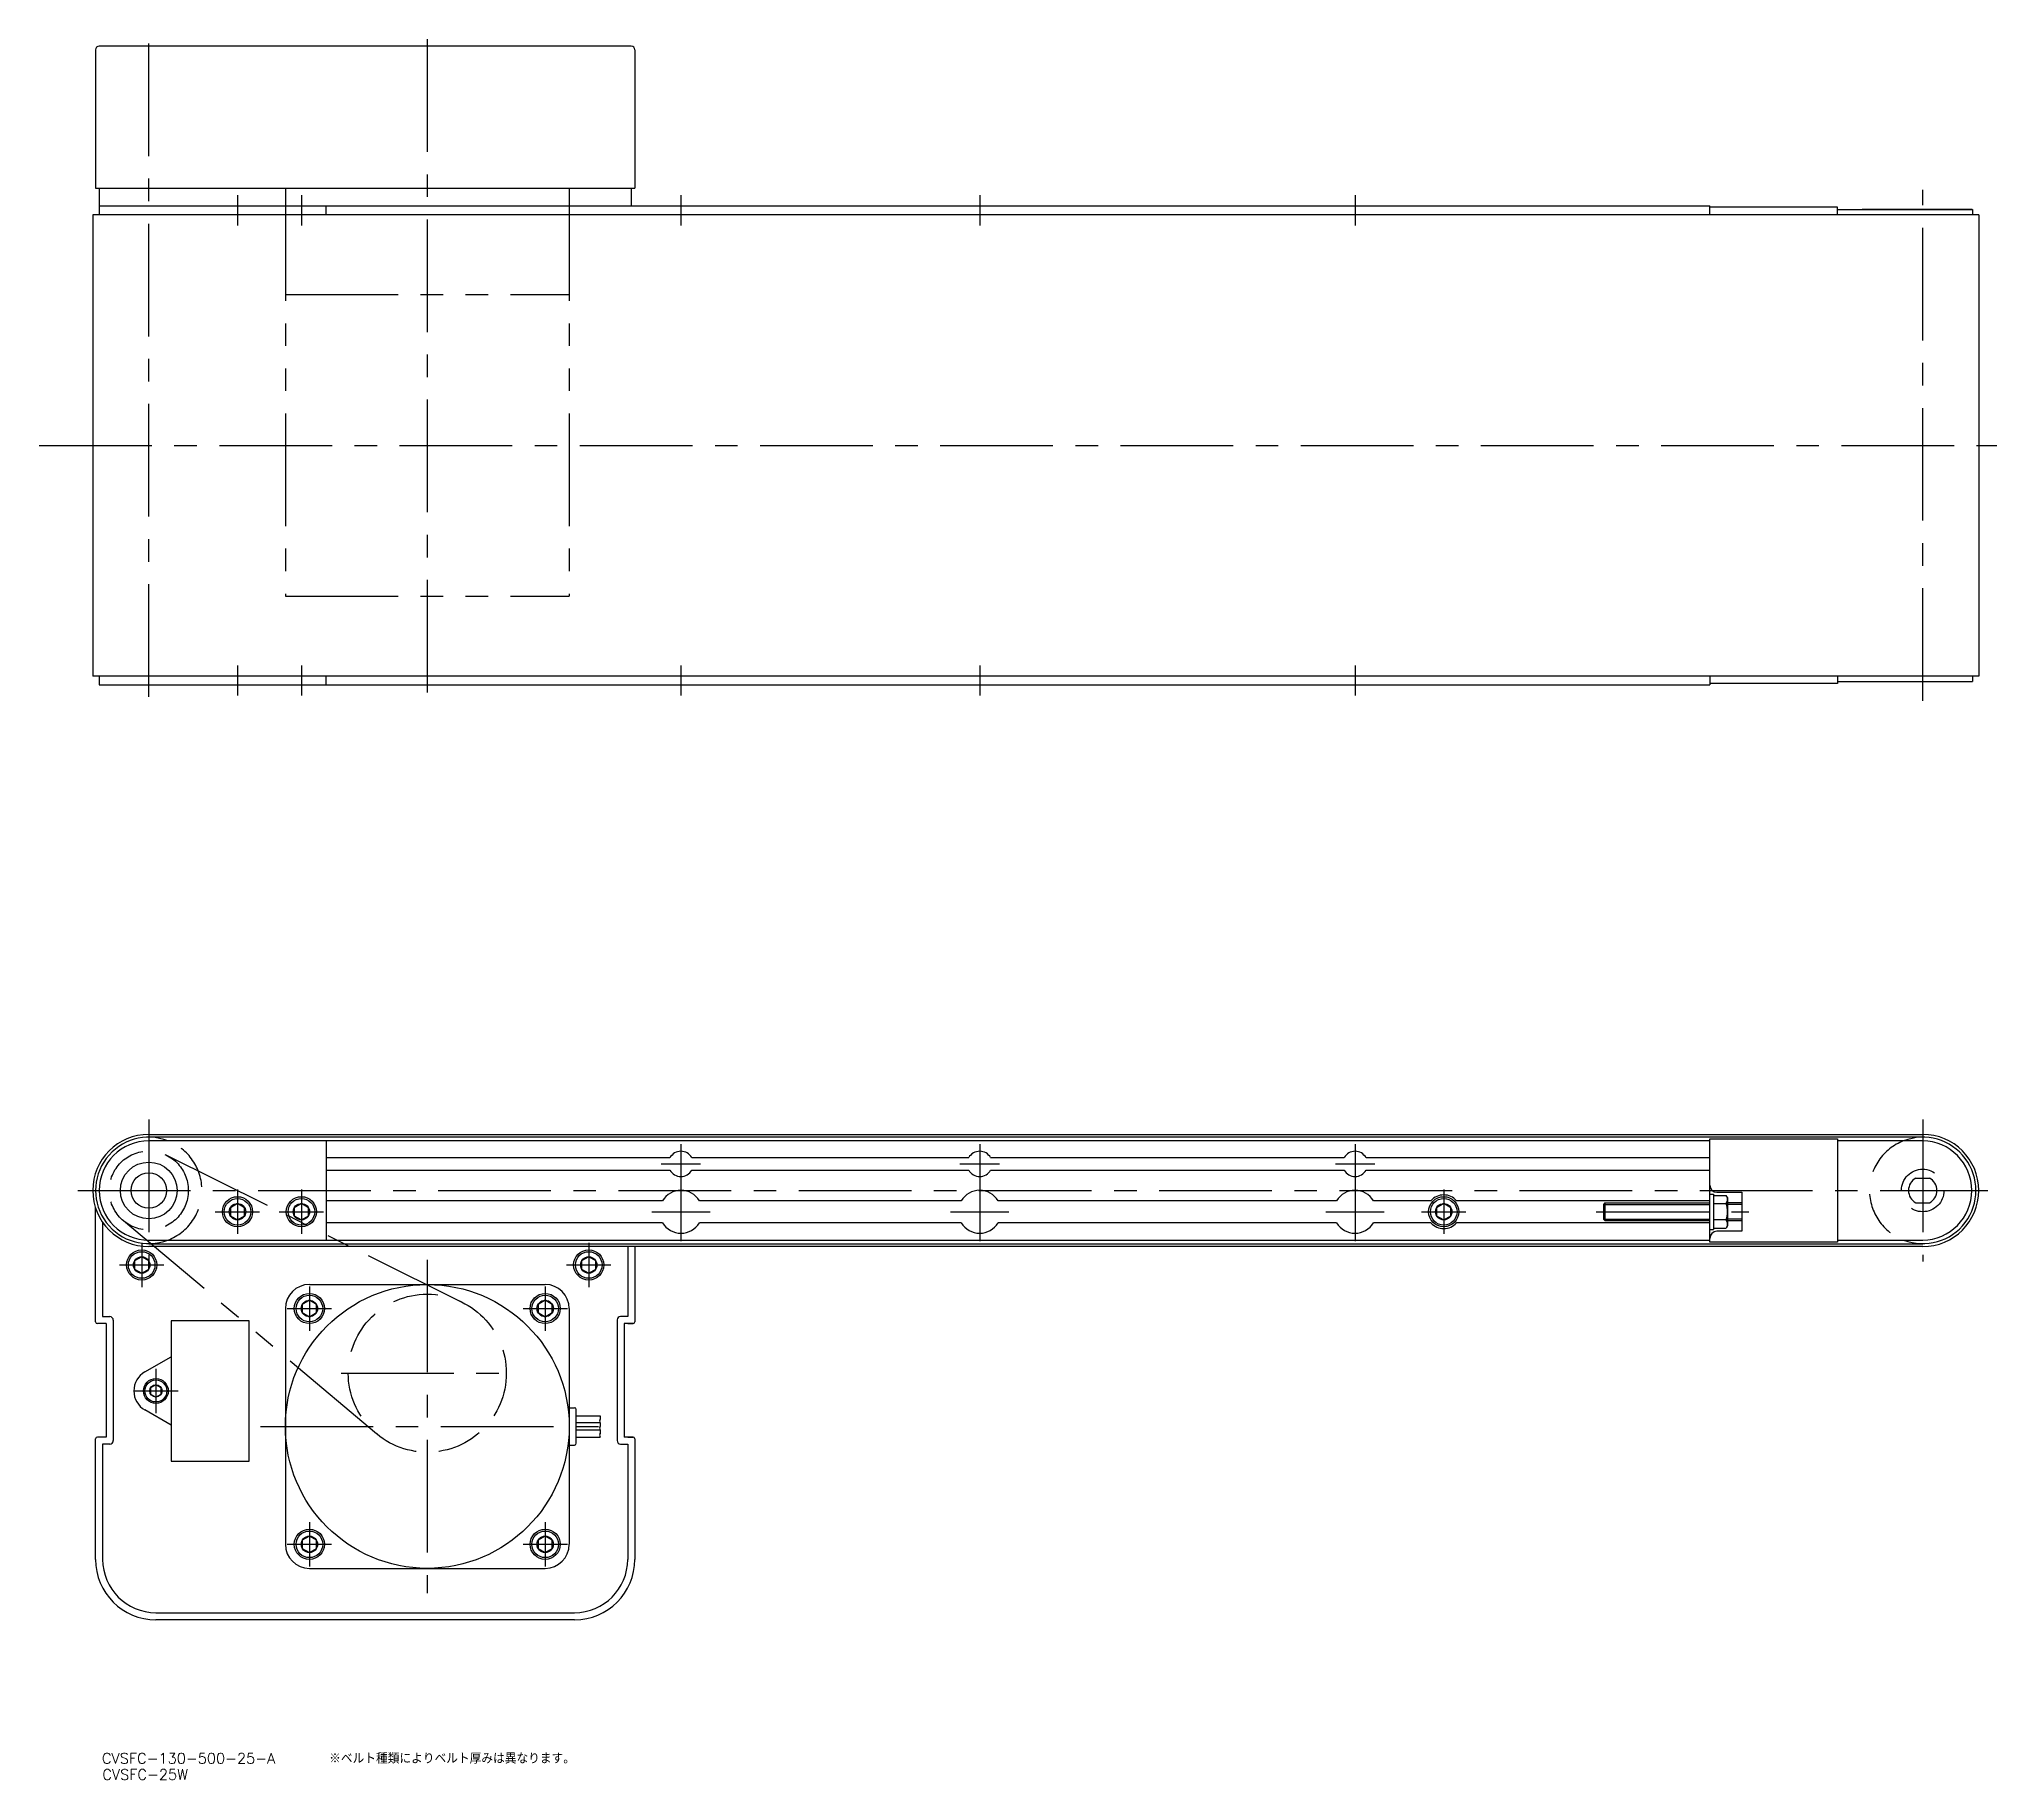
# Model space of a CAD drawing. Extents: x -31 to 521, y -166 to 325.
import ezdxf

# ---------------------------------------------------------------- set-up
doc = ezdxf.new("R2010")
doc.units = 0
for name, pattern in [('CENTER', [50.8, 31.75, -6.35, 6.35, -6.35]), ('DASHED', [19.05, 12.7, -6.35]), ('PHANTOM', [63.5, 31.75, -6.35, 6.35, -6.35, 6.35, -6.35])]:
    doc.linetypes.add(name, pattern=pattern)
doc.layers.get('0').update_dxf_attribs({"linetype": 'CONTINUOUS'})
doc.layers.add('CENTER', color=1, linetype='CENTER')
doc.styles.get("Standard").update_dxf_attribs({"font": 'txt.shx', "height": 3, "bigfont": 'bigfont.shx'})

# ---------------------------------------------------------------- blocks, each defined once
blk = doc.blocks.new('*U1')
at = {"color": 7, "linetype": 'CONTINUOUS'}
blk.add_text('CVSFC-130-500-25-A', height=3, dxfattribs=at).set_placement((-13.2, -161.55))
blk = doc.blocks.new('*U2')
at = {"color": 7, "linetype": 'CONTINUOUS'}
blk.add_text('CVSFC-25W', height=3, dxfattribs=at).set_placement((-13.1, -166.11))
blk = doc.blocks.new('*U3')
at = {"color": 7, "linetype": 'CONTINUOUS'}
blk.add_text('※ベルト種類によりベルト厚みは異なります。', height=3, dxfattribs=at).set_placement((50.84, -161.55))

msp = doc.modelspace()

# ---------------------------------------------------------------- linework, layer by layer
at = {"color": 7, "linetype": 'CONTINUOUS'}
for p, q in [((-15, 321.5), (-15, 282.5)), ((131.71, 322.5), (-14, 322.5)), ((136, 322.5), (-14, 322.5)), ((137, 321.5), (137, 282.5)), ((-15, 282.5), (137, 282.5)), ((-14, 282.5), (46.5, 282.5)), ((-14, 282.5), (-14, 275)), ((49, 282.5), (109, 282.5)), ((136, 282.5), (136, 277.5)), ((-14, 277.5), (440, 277.5)), ((50, 275), (50, 277.5)), ((440, 275), (440, 277.5)), ((476, 277.1), (440, 277.1)), ((476, 275), (476, 277.1)), ((476, 276.5), (514, 276.5)), ((480.08, 276.5), (514, 276.5)), ((513.97, 276.5), (482.97, 276.5)), ((514, 276.5), (514, 275)), ((515.8, 275), (-15.8, 275)), ((-15.8, 275), (-15.8, 145)), ((515.8, 275), (515.8, 145)), ((515.8, 145), (-15.8, 145)), ((-14, 145), (-14, 142.5)), ((50, 142.5), (50, 145)), ((440, 145), (440, 142.5)), ((476, 145), (476, 142.9)), ((476, 143.5), (514, 143.5)), ((514, 145), (514, 143.5)), ((-14, 142.5), (440, 142.5)), ((359.14, 142.5), (440, 142.5)), ((395.01, 142.5), (440, 142.5)), ((476, 142.9), (440, 142.9)), ((0, 15.8), (500, 15.8)), ((500, 15), (0, 15)), ((440, 14), (0, 14)), ((50, 14), (50, -14)), ((440, 14.6), (476, 14.6)), ((440, -14.6), (440, 14.6)), ((476, 14.6), (476, -14.6)), ((500, 14), (476, 14)), ((50, 9.25), (146.91, 9.25)), ((50, 5.75), (146.91, 5.75)), ((153.09, 9.25), (231.11, 9.25)), ((153.09, 5.75), (231.11, 5.75)), ((237.29, 9.25), (336.91, 9.25)), ((237.29, 5.75), (336.91, 5.75)), ((343.09, 9.25), (440, 9.25)), ((343.09, 5.75), (440, 5.75)), ((498.06, 3.5), (501.94, 3.5)), ((-15, -37), (-15, -4.96)), ((25, -3.69), (23, -4.85)), ((23, -4.85), (23, -7.15)), ((27, -4.85), (25, -3.69)), ((27, -7.15), (27, -4.85)), ((43.01, -3.69), (41.01, -4.85)), ((41.01, -4.85), (41.01, -7.15)), ((45.01, -4.85), (43.01, -3.69)), ((45.01, -7.15), (45.01, -4.85)), ((144.8, -2.9), (50, -2.9)), ((229, -2.9), (155.2, -2.9)), ((334.8, -2.9), (239.4, -2.9)), ((361.4, -2.9), (345.2, -2.9)), ((365, -3.69), (363, -4.85)), ((363, -4.85), (363, -7.15)), ((367, -4.85), (365, -3.69)), ((367, -7.15), (367, -4.85)), ((440, -2.9), (368.6, -2.9)), ((410.43, -3.5), (410, -3.93)), ((410, -3.93), (410, -8.07)), ((410.43, -3.5), (410.43, -8.5)), ((410.43, -3.5), (440, -3.5)), ((440, -1), (441, -1)), ((441, -1), (441, -11)), ((441, -1.38), (444.64, -1.38)), ((441, -3.69), (444.64, -3.69)), ((442, -0.5), (449, -0.5)), ((445, -2), (444.64, -1.38)), ((445, -2), (445, -10)), ((449, -3.5), (445, -3.5)), ((449, -0.5), (449, -11.5)), ((498.06, -3.5), (501.94, -3.5)), ((-13, -8.98), (-13, -35.56)), ((23, -7.15), (25, -8.31)), ((25, -8.31), (27, -7.15)), ((41.01, -7.15), (43.01, -8.31)), ((43.01, -8.31), (45.01, -7.15)), ((144.8, -9.1), (50, -9.1)), ((229, -9.1), (155.2, -9.1)), ((334.8, -9.1), (239.4, -9.1)), ((361.4, -9.1), (345.2, -9.1)), ((363, -7.15), (365, -8.31)), ((365, -8.31), (367, -7.15)), ((440, -9.1), (368.6, -9.1)), ((410, -8.07), (410.43, -8.5)), ((410.43, -8.5), (440, -8.5)), ((440, -11), (441, -11)), ((444.64, -8.31), (441, -8.31)), ((441, -10.62), (444.64, -10.62)), ((445, -10), (444.64, -10.62)), ((445, -8.5), (449, -8.5)), ((0, -14), (440, -14)), ((0, -15), (500, -15)), ((500, -15.8), (0, -15.8)), ((135, -15.8), (135, -35.5)), ((137, -15.8), (137, -37)), ((476, -14.6), (440, -14.6)), ((449, -11.5), (442, -11.5)), ((476, -14), (500, -14)), ((-2, -18.69), (-4, -19.85)), ((-4, -19.85), (-4, -22.15)), ((0, -19.85), (-2, -18.69)), ((0, -22.15), (0, -19.85)), ((124, -18.69), (122, -19.85)), ((122, -19.85), (122, -22.15)), ((126, -19.85), (124, -18.69)), ((126, -22.15), (126, -19.85)), ((-4, -22.15), (-2, -23.31)), ((-2, -23.31), (0, -22.15)), ((45.27, -26.5), (111.73, -26.5)), ((122, -22.15), (124, -23.31)), ((124, -23.31), (126, -22.15)), ((45.27, -30.96), (43.27, -32.11)), ((43.27, -32.11), (43.27, -34.42)), ((47.27, -32.11), (45.27, -30.96)), ((47.27, -34.42), (47.27, -32.11)), ((111.73, -30.96), (109.73, -32.11)), ((109.73, -32.11), (109.73, -34.42)), ((113.73, -32.11), (111.73, -30.96)), ((113.73, -34.42), (113.73, -32.11)), ((-12, -37.5), (-14.5, -37.5)), ((-13, -35.56), (-11, -35.56)), ((-12, -37.5), (-12, -69.5)), ((-10, -36.56), (-10, -70.5)), ((28.3, -36.75), (6.3, -36.75)), ((6.3, -36.75), (6.3, -76.25)), ((28.3, -76.25), (28.3, -36.75)), ((38.5, -33.27), (38.5, -99.73)), ((43.27, -34.42), (45.27, -35.58)), ((45.27, -35.58), (47.27, -34.42)), ((109.73, -34.42), (111.73, -35.58)), ((111.73, -35.58), (113.73, -34.42)), ((118.5, -33.27), (118.5, -99.73)), ((132, -36.5), (132, -70.5)), ((135, -35.5), (133, -35.5)), ((134, -37.5), (134, -69.5)), ((134, -37.5), (134, -69.5)), ((136.5, -37.5), (134, -37.5)), ((135, -37.5), (136.5, -37.5)), ((-1.1, -51.13), (6.3, -46.86)), ((2, -54.77), (0.5, -55.63)), ((3.5, -55.63), (2, -54.77)), ((0.5, -55.63), (0.5, -57.37)), ((0.5, -57.37), (2, -58.23)), ((2, -58.23), (3.5, -57.37)), ((3.5, -57.37), (3.5, -55.63)), ((6.3, -66.14), (-1.1, -61.87)), ((118.5, -61.25), (120, -61.25)), ((120.5, -71.25), (120.5, -61.75)), ((120.5, -63.5), (127.2, -63.5)), ((127.2, -65.5), (120.5, -65.5)), ((-15, -104), (-15, -70)), ((-12, -69.5), (-14.5, -69.5)), ((-11, -71.5), (-13, -71.5)), ((-13, -71.5), (-13, -104)), ((120.5, -67.5), (127.2, -67.5)), ((120.5, -69.5), (127.2, -69.5)), ((133, -71.5), (135, -71.5)), ((133, -71.5), (135, -71.5)), ((136.5, -69.5), (134, -69.5)), ((135, -69.5), (136.5, -69.5)), ((135, -71.5), (135, -104)), ((137, -70), (137, -104)), ((6.3, -76.25), (28.3, -76.25)), ((118.5, -71.75), (120, -71.75)), ((45.27, -97.42), (43.27, -98.58)), ((43.27, -98.58), (43.27, -100.89)), ((47.27, -98.58), (45.27, -97.42)), ((47.27, -100.89), (47.27, -98.58)), ((111.73, -97.42), (109.73, -98.58)), ((109.73, -98.58), (109.73, -100.89)), ((113.73, -98.58), (111.73, -97.42)), ((113.73, -100.89), (113.73, -98.58)), ((43.27, -100.89), (45.27, -102.04)), ((45.27, -102.04), (47.27, -100.89)), ((109.73, -100.89), (111.73, -102.04)), ((111.73, -102.04), (113.73, -100.89)), ((45.27, -106.5), (111.73, -106.5)), ((2, -119), (120, -119)), ((120, -121), (2, -121))]:
    msp.add_line(p, q, dxfattribs=at)
at = {"color": 3, "linetype": 'PHANTOM'}
for p, q in [((38.5, 282.5), (38.5, 167.5)), ((118.5, 282.5), (118.5, 167.5)), ((38.5, 252.5), (118.5, 252.5)), ((38.5, 167.5), (118.5, 167.5)), ((4.96, 9.97), (88.42, -31.55)), ((64.15, -68.55), (-7.17, -8.52))]:
    msp.add_line(p, q, dxfattribs=at)
at = {"color": 3, "linetype": 'CONTINUOUS'}
for p, q in [((410, -3.93), (440, -3.93)), ((449, -3.93), (445, -3.93)), ((410, -8.07), (440, -8.07)), ((449, -8.07), (445, -8.07))]:
    msp.add_line(p, q, dxfattribs=at)
at = {"color": 3, "linetype": 'DASHED'}
for centre, radius in [((0, 0), 11.14), ((500, 0), 6), ((78.5, -51.5), 22.28)]:
    msp.add_circle(centre, radius, dxfattribs=at)
at = {"color": 7, "linetype": 'CONTINUOUS'}
for centre, radius in [((0, 0), 8), ((0, 0), 5), ((25, -6), 4.25), ((25, -6), 3.75), ((25, -6), 2.31), ((43.01, -6), 4.25), ((43.01, -6), 3.75), ((43.01, -6), 2.31), ((365, -6), 4.25), ((365, -6), 3.75), ((365, -6), 2.31), ((-2, -21), 4.25), ((-2, -21), 3.75), ((-2, -21), 2.31), ((124, -21), 4.25), ((124, -21), 3.75), ((124, -21), 2.31), ((78.5, -66.5), 40), ((45.27, -33.27), 4.25), ((45.27, -33.27), 3.75), ((45.27, -33.27), 2.31), ((111.73, -33.27), 4.25), ((111.73, -33.27), 3.75), ((111.73, -33.27), 2.31), ((2, -56.5), 3.5), ((2, -56.5), 3.1), ((2, -56.5), 1.73), ((45.27, -99.73), 4.25), ((45.27, -99.73), 3.75), ((45.27, -99.73), 2.31), ((111.73, -99.73), 4.25), ((111.73, -99.73), 3.75), ((111.73, -99.73), 2.31)]:
    msp.add_circle(centre, radius, dxfattribs=at)
for centre, radius, start, end in [((-14, 321.5), 1, 90, 180), ((136, 321.5), 1, 0, 90), ((0, 0), 15.8, 90, 270), ((0, 0), 15, 68.9605, 291.0395), ((0, 0), 14, 90, 270), ((150, 7.5), 3.55, 29.5352, 150.4648), ((234.2, 7.5), 3.55, 29.5352, 150.4648), ((340, 7.5), 3.55, 29.5352, 150.4648), ((500, 0), 15, 248.9605, 111.0395), ((500, 0), 15.8, 270, 90), ((499.84, 0), 14, 270.6429, 89.3571), ((150, 7.5), 3.55, 209.5352, 330.4648), ((234.2, 7.5), 3.55, 209.5352, 330.4648), ((340, 7.5), 3.55, 209.5352, 330.4648), ((150, -6), 6.05, 30.8236, 149.1764), ((234.2, -6), 6.05, 30.8236, 149.1764), ((340, -6), 6.05, 30.8236, 149.1764), ((442, 1.5), 2, 180, 270), ((500, 0), 4, 118.955, 241.045), ((500, 0), 4, 298.955, 61.045), ((365, -6), 4.75, 40.7403, 139.2597), ((442.96, -2.54), 2.04, 325.6158, 25.6158), ((437.36, -6), 7.64, 342.412, 17.588), ((150, -6), 6.05, 210.8236, 329.1764), ((234.2, -6), 6.05, 210.8236, 329.1764), ((340, -6), 6.05, 210.8236, 329.1764), ((365, -6), 4.75, 220.7403, 319.2597), ((442.96, -9.46), 2.04, 334.3842, 34.3842), ((442, -13.5), 2, 90, 180), ((45.27, -33.27), 6.77, 90, 180), ((111.73, -33.27), 6.77, 0, 90), ((-14.5, -37), 0.5, 180, 270), ((-11, -36.56), 1, 0, 90), ((133, -36.5), 1, 90, 180), ((136.5, -37), 0.5, 270, 0), ((136.5, -37), 0.5, 270, 0), ((2, -56.5), 6.2, 120, 240), ((120, -61.75), 0.5, 0, 90), ((-14.5, -70), 0.5, 90, 180), ((-11, -70.5), 1, 270, 0), ((120, -71.25), 0.5, 270, 0), ((133, -70.5), 1, 180, 270), ((136.5, -70), 0.5, 0, 90), ((136.5, -70), 0.5, 0, 90), ((2, -104), 17, 180, 270), ((2, -104), 15, 180, 270), ((45.27, -99.73), 6.77, 180, 270), ((111.73, -99.73), 6.77, 270, 0), ((120, -104), 17, 270, 0), ((120, -104), 15, 270, 0)]:
    msp.add_arc(centre, radius, start, end, dxfattribs=at)
at = {"color": 3, "linetype": 'DASHED'}
for centre, start, end in [((0, 0), 291.0395, 68.9605), ((500, 0), 111.0395, 248.9605)]:
    msp.add_arc(centre, 15, start, end, dxfattribs=at)
at = {"color": 3, "linetype": 'CONTINUOUS'}
for centre, start, end in [((128.07, -65), 150, 210), ((126.33, -64), 330, 30), ((126.33, -66), 330, 30), ((128.07, -67), 150, 210), ((128.07, -69), 150, 210), ((126.33, -68), 330, 30)]:
    msp.add_arc(centre, 1, start, end, dxfattribs=at)
at = {"layer": 'CENTER', "color": 1, "linetype": 'CENTER'}
for p, q in [((0, 139.13), (0, 324.5)), ((78.5, 324.5), (78.5, 139.5)), ((500, 137.99), (500, 282.01)), ((25, 280.5), (25, 272)), ((43.01, 280.5), (43.01, 272)), ((150, 280.5), (150, 272)), ((234.2, 280.5), (234.2, 272)), ((340, 280.5), (340, 272)), ((-30.9, 210), (520.9, 210)), ((25, 148), (25, 139.5)), ((43.01, 148), (43.01, 139.5)), ((150, 148), (150, 139.5)), ((234.2, 148), (234.2, 139.5)), ((340, 148), (340, 139.5)), ((0, 20), (0, -20)), ((500, 20), (500, -20)), ((150, 13.05), (150, 1.95)), ((234.2, 13.05), (234.2, 1.95)), ((340, 13.05), (340, 1.95)), ((144.45, 7.5), (155.55, 7.5)), ((228.65, 7.5), (239.75, 7.5)), ((334.45, 7.5), (345.55, 7.5)), ((-20, 0), (518.4, 0)), ((25, 0.25), (25, -12.25)), ((43.01, 0.25), (43.01, -12.25)), ((150, 2.25), (150, -14.25)), ((234.2, 2.25), (234.2, -14.25)), ((340, 2.25), (340, -14.25)), ((365, 0.25), (365, -12.25)), ((18.75, -6), (31.25, -6)), ((36.76, -6), (49.26, -6)), ((141.75, -6), (158.25, -6)), ((225.95, -6), (242.45, -6)), ((331.75, -6), (348.25, -6)), ((358.75, -6), (371.25, -6)), ((408, -6), (451, -6)), ((-2, -14.75), (-2, -27.25)), ((124, -14.75), (124, -27.25)), ((-8.25, -21), (4.25, -21)), ((78.5, -19.5), (78.5, -113.5)), ((117.75, -21), (130.25, -21)), ((45.27, -27.02), (45.27, -39.52)), ((111.73, -27.02), (111.73, -39.52)), ((39.02, -33.27), (51.52, -33.27)), ((105.48, -33.27), (117.98, -33.27)), ((2, -50.25), (2, -62.75)), ((54.22, -51.5), (102.78, -51.5)), ((-4.25, -56.5), (8.25, -56.5)), ((31.5, -66.5), (129.2, -66.5)), ((45.27, -93.48), (45.27, -105.98)), ((111.73, -93.48), (111.73, -105.98)), ((39.02, -99.73), (51.52, -99.73)), ((105.48, -99.73), (117.98, -99.73))]:
    msp.add_line(p, q, dxfattribs=at)

# ---------------------------------------------------------------- block references
at = {"color": 7, "linetype": 'CONTINUOUS'}
for name in ['*U1', '*U3', '*U2']:
    msp.add_blockref(name, (0, 0), dxfattribs=at)

doc.saveas('drawing.dxf')
